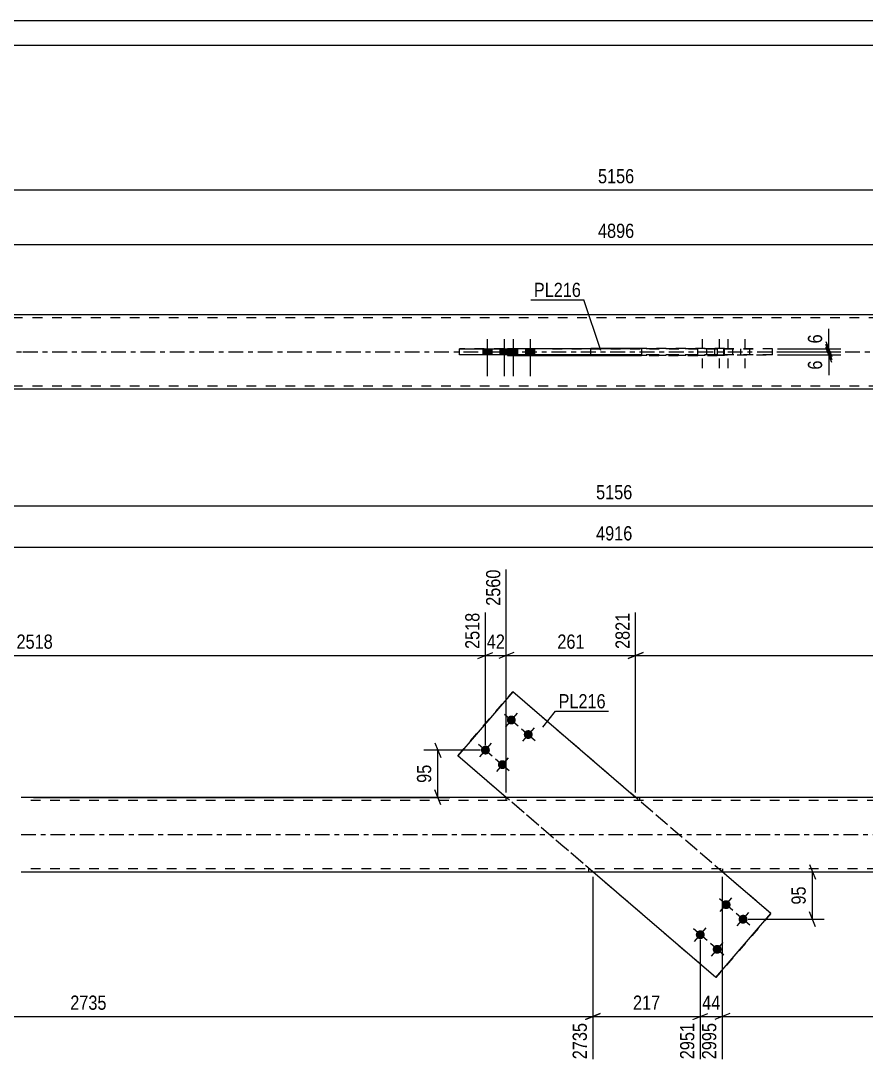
# Model space of a CAD drawing. Header units: millimetres. Extents: x 0 to 594, y 0 to 420.
# Drawn here: x 189.3 to 359.7, y 210.1 to 420 of the extents above; entities that cross this region are included whole.
import ezdxf

# ---------------------------------------------------------------- set-up
doc = ezdxf.new("R2010")
doc.units = ezdxf.units.MM
doc.linetypes.add('DXK_LINE_DOT2', pattern=[3.9198, 1.9599, -1.9599])
doc.linetypes.add('DXK_LINE_DOT3', pattern=[5.9187, 2.979, -0.9799, 0.9799, -0.9799])
doc.styles.add('Arial Narrow', font='ARIALN.TTF', dxfattribs={"height": 0.2})

# ---------------------------------------------------------------- blocks, each defined once
blk = doc.blocks.new('Unknown-580873990-1130')
at = {"color": 5, "linetype": 'Continuous'}
for p, q in [((594, 420), (0, 420)), ((589, 415), (5, 415))]:
    blk.add_line(p, q, dxfattribs=at)
blk = doc.blocks.new('Part-580873990-1700 - 1673')
at = {"color": 2, "linetype": 'Continuous'}
for p, q in [((428.48, 263.45), (189.38, 263.45)), ((189.38, 248.45), (428.48, 248.45))]:
    blk.add_line(p, q, dxfattribs=at)
at = {"color": 7, "linetype": 'DXK_LINE_DOT2'}
for p, q in [((428.48, 262.85), (189.38, 262.85)), ((287.06, 263.45), (287.06, 262.85)), ((314.04, 263.45), (314.04, 262.85)), ((428.48, 249.05), (189.38, 249.05)), ((303.81, 248.45), (303.81, 249.05)), ((330.79, 248.45), (330.79, 249.05))]:
    blk.add_line(p, q, dxfattribs=at)
at = {"color": 7, "linetype": 'DXK_LINE_DOT3'}
blk.add_line((189.38, 255.95), (428.48, 255.95), dxfattribs=at)
blk = doc.blocks.new('Bolt-580873990-1706 - 1673')
at = {"linetype": 'Continuous'}
for points in [[(288.77, 279.74), (288.9, 279.6), (288.99, 279.44), (289.06, 279.27), (289.08, 279.08), (289.06, 278.89), (289.01, 278.71), (288.92, 278.55), (288.8, 278.4), (288.65, 278.29), (288.48, 278.21), (288.29, 278.17), (288.11, 278.16), (287.92, 278.2), (287.75, 278.27), (287.59, 278.38), (287.46, 278.51), (287.37, 278.67), (287.3, 278.85), (287.28, 279.04), (287.3, 279.23), (287.35, 279.41), (287.44, 279.57), (287.56, 279.71), (287.71, 279.83), (287.88, 279.91), (288.07, 279.95), (288.25, 279.96), (288.44, 279.92), (288.61, 279.85)], [(292.18, 276.81), (292.31, 276.67), (292.41, 276.51), (292.47, 276.33), (292.49, 276.15), (292.48, 275.96), (292.42, 275.78), (292.33, 275.61), (292.21, 275.47), (292.06, 275.36), (291.89, 275.28), (291.71, 275.23), (291.52, 275.23), (291.33, 275.26), (291.16, 275.34), (291.01, 275.44), (290.88, 275.58), (290.78, 275.74), (290.72, 275.92), (290.69, 276.1), (290.71, 276.29), (290.76, 276.47), (290.85, 276.64), (290.97, 276.78), (291.12, 276.89), (291.29, 276.97), (291.48, 277.02), (291.67, 277.02), (291.85, 276.99), (292.02, 276.91)], [(283.55, 273.67), (283.68, 273.54), (283.78, 273.38), (283.84, 273.2), (283.86, 273.01), (283.85, 272.83), (283.8, 272.64), (283.7, 272.48), (283.58, 272.34), (283.43, 272.22), (283.26, 272.14), (283.08, 272.1), (282.89, 272.1), (282.71, 272.13), (282.53, 272.2), (282.38, 272.31), (282.25, 272.45), (282.15, 272.61), (282.09, 272.78), (282.07, 272.97), (282.08, 273.16), (282.13, 273.34), (282.22, 273.5), (282.35, 273.65), (282.5, 273.76), (282.67, 273.84), (282.85, 273.88), (283.04, 273.89), (283.22, 273.85), (283.4, 273.78)], [(286.96, 270.74), (287.09, 270.6), (287.19, 270.44), (287.25, 270.27), (287.28, 270.08), (287.26, 269.89), (287.21, 269.71), (287.12, 269.55), (286.99, 269.4), (286.85, 269.29), (286.68, 269.21), (286.49, 269.17), (286.3, 269.16), (286.12, 269.2), (285.95, 269.27), (285.79, 269.38), (285.66, 269.51), (285.56, 269.67), (285.5, 269.85), (285.48, 270.04), (285.49, 270.23), (285.55, 270.41), (285.64, 270.57), (285.76, 270.71), (285.91, 270.83), (286.08, 270.91), (286.26, 270.95), (286.45, 270.96), (286.64, 270.92), (286.81, 270.85)]]:
    blk.add_hatch(color=1, dxfattribs=at).paths.add_polyline_path(points)
at = {"color": 1, "linetype": 'Continuous'}
for p, q in [((286.82, 280.23), (289.54, 277.89)), ((289.35, 280.42), (287.01, 277.69)), ((290.23, 277.3), (292.96, 274.95)), ((292.77, 277.49), (290.42, 274.76)), ((281.6, 274.17), (284.33, 271.82)), ((284.14, 274.36), (281.79, 271.63)), ((285.01, 271.23), (287.74, 268.89)), ((287.55, 271.42), (285.2, 268.69))]:
    blk.add_line(p, q, dxfattribs=at)
blk = doc.blocks.new('Bolt-580873990-1707 - 1673')
at = {"linetype": 'Continuous'}
for points in [[(330.89, 241.15), (330.76, 241.29), (330.66, 241.45), (330.6, 241.63), (330.58, 241.82), (330.59, 242), (330.65, 242.18), (330.74, 242.35), (330.86, 242.49), (331.01, 242.61), (331.18, 242.69), (331.36, 242.73), (331.55, 242.73), (331.74, 242.7), (331.91, 242.63), (332.06, 242.52), (332.19, 242.38), (332.29, 242.22), (332.35, 242.04), (332.38, 241.86), (332.36, 241.67), (332.31, 241.49), (332.22, 241.32), (332.1, 241.18), (331.95, 241.07), (331.78, 240.99), (331.59, 240.94), (331.4, 240.94), (331.22, 240.97), (331.05, 241.05)], [(334.3, 238.22), (334.17, 238.36), (334.08, 238.52), (334.01, 238.7), (333.99, 238.88), (334.01, 239.07), (334.06, 239.25), (334.15, 239.42), (334.27, 239.56), (334.42, 239.67), (334.59, 239.75), (334.78, 239.8), (334.96, 239.8), (335.15, 239.77), (335.32, 239.69), (335.48, 239.59), (335.61, 239.45), (335.7, 239.29), (335.77, 239.11), (335.79, 238.92), (335.78, 238.74), (335.72, 238.56), (335.63, 238.39), (335.51, 238.25), (335.36, 238.13), (335.19, 238.05), (335.01, 238.01), (334.82, 238.01), (334.63, 238.04), (334.46, 238.11)], [(325.68, 235.09), (325.55, 235.22), (325.45, 235.39), (325.39, 235.56), (325.36, 235.75), (325.38, 235.94), (325.43, 236.12), (325.52, 236.28), (325.65, 236.43), (325.8, 236.54), (325.97, 236.62), (326.15, 236.66), (326.34, 236.67), (326.52, 236.63), (326.7, 236.56), (326.85, 236.45), (326.98, 236.32), (327.08, 236.16), (327.14, 235.98), (327.16, 235.79), (327.15, 235.6), (327.09, 235.42), (327, 235.26), (326.88, 235.12), (326.73, 235), (326.56, 234.92), (326.38, 234.88), (326.19, 234.87), (326, 234.91), (325.83, 234.98)], [(329.09, 232.15), (328.96, 232.29), (328.86, 232.45), (328.8, 232.63), (328.78, 232.82), (328.79, 233), (328.85, 233.18), (328.94, 233.35), (329.06, 233.49), (329.21, 233.61), (329.38, 233.69), (329.56, 233.73), (329.75, 233.73), (329.93, 233.7), (330.11, 233.63), (330.26, 233.52), (330.39, 233.38), (330.49, 233.22), (330.55, 233.04), (330.58, 232.86), (330.56, 232.67), (330.51, 232.49), (330.42, 232.32), (330.29, 232.18), (330.14, 232.07), (329.97, 231.99), (329.79, 231.94), (329.6, 231.94), (329.42, 231.97), (329.24, 232.05)]]:
    blk.add_hatch(color=1, dxfattribs=at).paths.add_polyline_path(points)
at = {"color": 1, "linetype": 'Continuous'}
for p, q in [((332.84, 240.66), (330.11, 243.01)), ((330.3, 240.47), (332.65, 243.2)), ((336.26, 237.73), (333.53, 240.08)), ((333.72, 237.54), (336.06, 240.27)), ((327.63, 234.6), (324.9, 236.94)), ((325.09, 234.41), (327.44, 237.14)), ((331.04, 231.66), (328.31, 234.01)), ((328.5, 231.47), (330.85, 234.2))]:
    blk.add_line(p, q, dxfattribs=at)
blk = doc.blocks.new('Part-580873990-1715 - 1673')
at = {"color": 2, "linetype": 'Continuous'}
for p, q in [((288.46, 284.75), (277.38, 271.86)), ((288.46, 284.75), (288.46, 284.75)), ((313.24, 263.45), (288.46, 284.75)), ((287.16, 263.45), (277.38, 271.86)), ((277.38, 271.86), (277.38, 271.86)), ((329.4, 227.14), (304.61, 248.45)), ((340.48, 240.03), (330.69, 248.45)), ((329.4, 227.14), (340.48, 240.03)), ((340.48, 240.03), (340.48, 240.03)), ((329.4, 227.14), (329.4, 227.14))]:
    blk.add_line(p, q, dxfattribs=at)
at = {"color": 7, "linetype": 'DXK_LINE_DOT2'}
for p, q in [((277.38, 271.86), (288.46, 284.75)), ((340.48, 240.03), (288.46, 284.75)), ((329.4, 227.14), (277.38, 271.86)), ((304.61, 248.45), (287.16, 263.45)), ((330.69, 248.45), (313.24, 263.45)), ((340.48, 240.03), (329.4, 227.14))]:
    blk.add_line(p, q, dxfattribs=at)
blk = doc.blocks.new('Bolt-580873990-1435 - 1367')
at = {"color": 1, "linetype": 'DXK_LINE_DOT2'}
for p, q in [((326.64, 355.85), (326.64, 348.35)), ((330.05, 355.85), (330.05, 348.35)), ((331.85, 355.85), (331.85, 348.35)), ((335.27, 355.85), (335.27, 348.35)), ((325.74, 353.85), (325.74, 352.65)), ((327.54, 353.85), (327.54, 352.65)), ((329.15, 353.85), (329.15, 352.65)), ((330.95, 353.85), (330.95, 352.65)), ((330.95, 353.85), (330.95, 352.65)), ((332.75, 353.85), (332.75, 352.65)), ((334.37, 353.85), (334.37, 352.65)), ((336.17, 353.85), (336.17, 352.65))]:
    blk.add_line(p, q, dxfattribs=at)
blk = doc.blocks.new('Part-580873990-1456 - 1367')
at = {"color": 2, "linetype": 'Continuous'}
for p, q in [((189.65, 360.75), (101.65, 360.75)), ((428.85, 360.75), (189.75, 360.75)), ((287.44, 353.85), (287.44, 353.95)), ((287.44, 353.95), (287.44, 353.95)), ((287.44, 353.95), (314.42, 353.95)), ((304.19, 353.85), (304.19, 353.95)), ((304.19, 353.95), (304.19, 353.95)), ((314.42, 353.95), (304.19, 353.95)), ((314.42, 353.95), (314.42, 352.55)), ((287.44, 352.65), (287.44, 352.55)), ((287.44, 352.55), (314.42, 352.55)), ((304.19, 352.65), (304.19, 352.55)), ((189.65, 345.75), (101.65, 345.75)), ((428.85, 345.75), (189.75, 345.75))]:
    blk.add_line(p, q, dxfattribs=at)
at = {"color": 7, "linetype": 'DXK_LINE_DOT2'}
for p, q in [((189.65, 360.15), (101.65, 360.15)), ((428.85, 360.15), (189.75, 360.15)), ((287.44, 352.65), (287.44, 353.95)), ((287.44, 353.95), (314.42, 353.95)), ((304.19, 352.65), (304.19, 353.95)), ((304.19, 353.95), (331.17, 353.95)), ((331.17, 353.95), (314.42, 353.95)), ((331.17, 352.55), (331.17, 353.95)), ((287.44, 352.55), (314.42, 352.55)), ((304.19, 352.55), (304.19, 352.55)), ((304.19, 352.55), (304.19, 352.55)), ((331.17, 352.55), (304.19, 352.55)), ((304.19, 352.55), (304.19, 352.55)), ((304.19, 352.55), (331.17, 352.55)), ((189.65, 346.35), (101.65, 346.35)), ((428.85, 346.35), (189.75, 346.35))]:
    blk.add_line(p, q, dxfattribs=at)
at = {"color": 7, "linetype": 'DXK_LINE_DOT3'}
for p, q in [((101.65, 353.25), (189.65, 353.25)), ((189.75, 353.25), (428.85, 353.25))]:
    blk.add_line(p, q, dxfattribs=at)
blk = doc.blocks.new('Part-580873990-1397 - 1367')
at = {"color": 2, "linetype": 'Continuous'}
for p, q in [((277.75, 352.65), (277.75, 353.85)), ((277.75, 353.85), (288.84, 353.85)), ((288.84, 352.65), (288.84, 353.85)), ((314.42, 353.85), (288.84, 353.85)), ((314.42, 352.65), (277.75, 352.65)), ((288.84, 352.65), (277.75, 352.65)), ((314.42, 352.65), (288.84, 352.65))]:
    blk.add_line(p, q, dxfattribs=at)
at = {"color": 7, "linetype": 'DXK_LINE_DOT2'}
for p, q in [((329.77, 353.84), (277.75, 353.85)), ((340.85, 353.85), (314.42, 353.85)), ((340.85, 353.85), (329.77, 353.84)), ((329.77, 352.64), (329.77, 353.84)), ((340.85, 352.65), (340.85, 353.85)), ((329.77, 352.64), (314.42, 352.65)), ((340.85, 352.65), (314.42, 352.65)), ((329.77, 352.64), (340.85, 352.65))]:
    blk.add_line(p, q, dxfattribs=at)
blk = doc.blocks.new('Bolt-580873990-1436 - 1367')
at = {"linetype": 'Continuous'}
for points in [[(284.24, 353.85), (282.44, 353.85), (282.44, 352.65), (284.24, 352.65)], [(287.65, 353.85), (285.85, 353.85), (285.85, 352.65), (287.65, 352.65)], [(289.46, 353.85), (287.66, 353.85), (287.66, 352.65), (289.46, 352.65)], [(292.87, 353.85), (291.07, 353.85), (291.07, 352.65), (292.87, 352.65)]]:
    blk.add_hatch(color=1, dxfattribs=at).paths.add_polyline_path(points)
at = {"color": 1, "linetype": 'Continuous'}
for p, q in [((283.34, 355.85), (283.34, 348.35)), ((286.75, 355.85), (286.75, 348.35)), ((288.56, 355.85), (288.56, 348.35)), ((291.97, 355.85), (291.97, 348.35)), ((282.44, 353.85), (282.44, 352.65)), ((284.24, 353.85), (284.24, 352.65)), ((285.85, 353.85), (285.85, 352.65)), ((287.65, 353.85), (287.65, 352.65)), ((287.66, 353.85), (287.66, 352.65)), ((289.46, 353.85), (289.46, 352.65)), ((291.07, 353.85), (291.07, 352.65)), ((292.87, 353.85), (292.87, 352.65))]:
    blk.add_line(p, q, dxfattribs=at)
blk = doc.blocks.new('StraightDimension-580873990-1850 - 1673')
at = {"color": 7, "linetype": 'Continuous'}
for p, q in [((330.69, 247.45), (330.69, 210.68)), ((326.26, 234.77), (326.26, 210.68)), ((324.76, 218.7), (327.76, 219.9)), ((326.26, 219.3), (330.69, 219.3)), ((332.19, 219.9), (329.19, 218.7))]:
    blk.add_line(p, q, dxfattribs=at)
at = {"color": 0}
blk.add_wipeout([(330.91, 220.05), (330.91, 224.25), (326.05, 224.25), (326.05, 220.05)], dxfattribs=at)
at = {"color": 0, "linetype": 'Continuous'}
blk.add_wipeout([(330.09, 218.6), (325.89, 218.6), (325.89, 210.08), (330.09, 210.08)], dxfattribs=at)
at = {"color": 3, "style": 'Arial Narrow'}
blk.add_text('44', height=2.863, dxfattribs=at).set_placement((326.65, 220.65))
at = {"color": 3, "linetype": 'Continuous', "style": 'Arial Narrow'}
blk.add_text('2995', height=2.863, rotation=90.0002, dxfattribs=at).set_placement((329.49, 210.68))
blk = doc.blocks.new('StraightDimension-580873990-1792 - 1673')
at = {"color": 7, "linetype": 'Continuous'}
for p, q in [((287.16, 264.45), (287.16, 309.4)), ((282.96, 273.99), (282.96, 300.7)), ((281.46, 291.48), (284.46, 292.68)), ((282.96, 292.08), (287.16, 292.08)), ((288.66, 292.68), (285.66, 291.48))]:
    blk.add_line(p, q, dxfattribs=at)
at = {"color": 0, "linetype": 'Continuous'}
blk.add_wipeout([(286.56, 310), (282.36, 310), (282.36, 301.48), (286.56, 301.48)], dxfattribs=at)
at = {"color": 0}
blk.add_wipeout([(287.49, 292.83), (287.49, 297.03), (282.64, 297.03), (282.64, 292.83)], dxfattribs=at)
at = {"color": 3, "linetype": 'Continuous', "style": 'Arial Narrow'}
blk.add_text('2560', height=2.863, rotation=90.0002, dxfattribs=at).set_placement((285.96, 302.08))
at = {"color": 3, "style": 'Arial Narrow'}
blk.add_text('42', height=2.863, dxfattribs=at).set_placement((283.24, 293.43))
blk = doc.blocks.new('StraightDimension-580873990-1806 - 1673')
at = {"color": 7, "linetype": 'Continuous'}
for p, q in [((282.96, 273.99), (282.96, 300.7)), ((101.28, 265.45), (101.28, 295.21)), ((102.78, 292.68), (99.78, 291.48)), ((101.28, 292.08), (282.96, 292.08)), ((281.46, 291.48), (284.46, 292.68))]:
    blk.add_line(p, q, dxfattribs=at)
at = {"color": 0, "linetype": 'Continuous'}
for points in [[(282.36, 301.3), (278.16, 301.3), (278.16, 292.78), (282.36, 292.78)], [(100.68, 295.81), (96.48, 295.81), (96.48, 292.78), (100.68, 292.78)]]:
    blk.add_wipeout(points, dxfattribs=at)
at = {"color": 0}
blk.add_wipeout([(196.38, 292.83), (196.38, 297.03), (187.86, 297.03), (187.86, 292.83)], dxfattribs=at)
at = {"color": 3, "linetype": 'Continuous', "style": 'Arial Narrow'}
for s, height, p in [('2518', 2.863, (281.76, 293.38)), ('0', 2.86, (100.08, 293.38))]:
    blk.add_text(s, height=height, rotation=90.0002, dxfattribs=at).set_placement(p)
at = {"color": 3, "style": 'Arial Narrow'}
blk.add_text('2518', height=2.863, dxfattribs=at).set_placement((188.46, 293.43))
blk = doc.blocks.new('StraightDimension-580873990-1760 - 1673')
at = {"color": 7, "linetype": 'Continuous'}
for p, q in [((313.24, 264.45), (313.24, 300.7)), ((516.58, 265.45), (516.58, 300.7)), ((314.74, 292.68), (311.74, 291.48)), ((313.24, 292.08), (516.58, 292.08)), ((515.08, 291.48), (518.08, 292.68))]:
    blk.add_line(p, q, dxfattribs=at)
at = {"color": 0, "linetype": 'Continuous'}
blk.add_wipeout([(515.98, 301.3), (511.78, 301.3), (511.78, 292.78), (515.98, 292.78)], dxfattribs=at)
at = {"color": 0}
blk.add_wipeout([(419.17, 292.83), (419.17, 297.03), (410.65, 297.03), (410.65, 292.83)], dxfattribs=at)
at = {"color": 3, "linetype": 'Continuous', "style": 'Arial Narrow'}
blk.add_text('4896', height=2.863, rotation=90.0002, dxfattribs=at).set_placement((515.38, 293.38))
at = {"color": 3, "style": 'Arial Narrow'}
blk.add_text('2075', height=2.863, dxfattribs=at).set_placement((411.25, 293.43))
blk = doc.blocks.new('StraightDimension-580873990-2050 - 1673')
at = {"color": 7, "linetype": 'Continuous'}
blk.add_line((100.28, 313.91), (517.58, 313.91), dxfattribs=at)
at = {"color": 0}
blk.add_wipeout([(313.18, 314.66), (313.18, 318.86), (304.67, 318.86), (304.67, 314.66)], dxfattribs=at)
at = {"color": 3, "style": 'Arial Narrow'}
blk.add_text('4916', height=2.863, dxfattribs=at).set_placement((305.27, 315.26))
blk = doc.blocks.new('StraightDimension-580873990-1772 - 1673')
at = {"color": 7, "linetype": 'Continuous'}
for p, q in [((287.16, 264.45), (287.16, 309.4)), ((313.24, 264.45), (313.24, 300.7)), ((288.66, 292.68), (285.66, 291.48)), ((287.16, 292.08), (313.24, 292.08)), ((311.74, 291.48), (314.74, 292.68))]:
    blk.add_line(p, q, dxfattribs=at)
at = {"color": 0, "linetype": 'Continuous'}
blk.add_wipeout([(312.64, 301.3), (308.44, 301.3), (308.44, 292.78), (312.64, 292.78)], dxfattribs=at)
at = {"color": 0}
blk.add_wipeout([(303.54, 292.83), (303.54, 297.03), (296.86, 297.03), (296.86, 292.83)], dxfattribs=at)
at = {"color": 3, "linetype": 'Continuous', "style": 'Arial Narrow'}
blk.add_text('2821', height=2.863, rotation=90.0002, dxfattribs=at).set_placement((312.04, 293.38))
at = {"color": 3, "style": 'Arial Narrow'}
blk.add_text('261', height=2.863, dxfattribs=at).set_placement((297.46, 293.43))
blk = doc.blocks.new('StraightDimension-580873990-1735 - 1673')
at = {"color": 7, "linetype": 'Continuous'}
for p, q in [((281.96, 272.99), (270.53, 272.99)), ((272.78, 274.49), (273.98, 271.49)), ((273.38, 263.45), (273.38, 272.99)), ((273.98, 261.95), (272.78, 264.95)), ((191.85, 263.45), (275.78, 263.45))]:
    blk.add_line(p, q, dxfattribs=at)
at = {"color": 0}
blk.add_wipeout([(272.63, 270.65), (268.43, 270.65), (268.43, 265.79), (272.63, 265.79)], dxfattribs=at)
at = {"color": 3, "style": 'Arial Narrow'}
blk.add_text('95', height=2.863, rotation=90.0002, dxfattribs=at).set_placement((272.03, 266.39))
blk = doc.blocks.new('StraightDimension-580873990-1746 - 1673')
at = {"color": 7, "linetype": 'Continuous'}
blk.add_line((88.28, 322.2), (529.58, 322.2), dxfattribs=at)
at = {"color": 0}
blk.add_wipeout([(313.18, 322.95), (313.18, 327.15), (304.67, 327.15), (304.67, 322.95)], dxfattribs=at)
at = {"color": 3, "style": 'Arial Narrow'}
blk.add_text('5156', height=2.863, dxfattribs=at).set_placement((305.27, 323.55))
blk = doc.blocks.new('StraightDimension-580873990-1838 - 1673')
at = {"color": 7, "linetype": 'Continuous'}
for p, q in [((330.69, 247.45), (330.69, 210.68)), ((516.58, 246.45), (516.58, 210.68)), ((332.19, 219.9), (329.19, 218.7)), ((330.69, 219.3), (516.58, 219.3)), ((515.08, 218.7), (518.08, 219.9))]:
    blk.add_line(p, q, dxfattribs=at)
at = {"color": 0}
blk.add_wipeout([(427.89, 220.05), (427.89, 224.25), (419.38, 224.25), (419.38, 220.05)], dxfattribs=at)
at = {"color": 0, "linetype": 'Continuous'}
blk.add_wipeout([(515.98, 218.6), (511.78, 218.6), (511.78, 210.08), (515.98, 210.08)], dxfattribs=at)
at = {"color": 3, "style": 'Arial Narrow'}
blk.add_text('1900', height=2.863, dxfattribs=at).set_placement((419.98, 220.65))
at = {"color": 3, "linetype": 'Continuous', "style": 'Arial Narrow'}
blk.add_text('4896', height=2.863, rotation=90.0002, dxfattribs=at).set_placement((515.38, 210.68))
blk = doc.blocks.new('StraightDimension-580873990-1864 - 1673')
at = {"color": 7, "linetype": 'Continuous'}
for p, q in [((304.61, 247.45), (304.61, 210.68)), ((326.26, 234.77), (326.26, 210.68)), ((306.11, 219.9), (303.11, 218.7)), ((304.61, 219.3), (326.26, 219.3)), ((324.76, 218.7), (327.76, 219.9))]:
    blk.add_line(p, q, dxfattribs=at)
at = {"color": 0}
blk.add_wipeout([(318.78, 220.05), (318.78, 224.25), (312.1, 224.25), (312.1, 220.05)], dxfattribs=at)
at = {"color": 0, "linetype": 'Continuous'}
blk.add_wipeout([(325.66, 218.6), (321.46, 218.6), (321.46, 210.08), (325.66, 210.08)], dxfattribs=at)
at = {"color": 3, "style": 'Arial Narrow'}
blk.add_text('217', height=2.863, dxfattribs=at).set_placement((312.7, 220.65))
at = {"color": 3, "linetype": 'Continuous', "style": 'Arial Narrow'}
blk.add_text('2951', height=2.863, rotation=90.0002, dxfattribs=at).set_placement((325.06, 210.68))
blk = doc.blocks.new('StraightDimension-580873990-1878 - 1673')
at = {"color": 7, "linetype": 'Continuous'}
for p, q in [((101.28, 246.45), (101.28, 216.17)), ((304.61, 247.45), (304.61, 210.68)), ((102.78, 219.9), (99.78, 218.7)), ((101.28, 219.3), (304.61, 219.3)), ((303.11, 218.7), (306.11, 219.9))]:
    blk.add_line(p, q, dxfattribs=at)
at = {"color": 0}
blk.add_wipeout([(207.2, 220.05), (207.2, 224.25), (198.69, 224.25), (198.69, 220.05)], dxfattribs=at)
at = {"color": 0, "linetype": 'Continuous'}
for points in [[(100.68, 218.6), (96.48, 218.6), (96.48, 215.57), (100.68, 215.57)], [(304.01, 218.6), (299.81, 218.6), (299.81, 210.08), (304.01, 210.08)]]:
    blk.add_wipeout(points, dxfattribs=at)
at = {"color": 3, "style": 'Arial Narrow'}
blk.add_text('2735', height=2.863, dxfattribs=at).set_placement((199.29, 220.65))
at = {"color": 3, "linetype": 'Continuous', "style": 'Arial Narrow'}
for s, height, p in [('0', 2.86, (100.08, 216.17)), ('2735', 2.863, (303.41, 210.68))]:
    blk.add_text(s, height=height, rotation=90.0002, dxfattribs=at).set_placement(p)
blk = doc.blocks.new('StraightDimension-580873990-1993 - 1673')
at = {"color": 7, "linetype": 'Continuous'}
for p, q in [((348.26, 249.95), (349.46, 246.95)), ((348.02, 248.45), (351.26, 248.45)), ((348.86, 238.9), (348.86, 248.45)), ((349.46, 237.4), (348.26, 240.4)), ((335.89, 238.9), (351.26, 238.9))]:
    blk.add_line(p, q, dxfattribs=at)
at = {"color": 0}
blk.add_wipeout([(348.11, 246.1), (343.91, 246.1), (343.91, 241.25), (348.11, 241.25)], dxfattribs=at)
at = {"color": 3, "style": 'Arial Narrow'}
blk.add_text('95', height=2.863, rotation=90.0002, dxfattribs=at).set_placement((347.51, 241.85))
blk = doc.blocks.new('StraightDimension-580873990-1540 - 1367')
at = {"color": 7, "linetype": 'Continuous'}
for p, q in [((351.57, 355.35), (352.77, 352.35)), ((341.85, 353.85), (354.57, 353.85)), ((341.85, 353.25), (354.57, 353.25)), ((352.77, 351.75), (351.57, 354.75)), ((352.17, 353.25), (352.17, 353.85))]:
    blk.add_line(p, q, dxfattribs=at)
at = {"color": 0}
blk.add_wipeout([(351.42, 357.4), (347.22, 357.4), (347.22, 354.37), (351.42, 354.37)], dxfattribs=at)
at = {"color": 7, "linetype": 'Continuous'}
blk.add_line((352.17, 353.85), (352.17, 357.92), dxfattribs=at)
blk.add_line((352.17, 353.85), (352.17, 357.92), dxfattribs=at)
at = {"color": 3, "style": 'Arial Narrow'}
blk.add_text('6', height=2.86, rotation=90.0002, dxfattribs=at).set_placement((350.82, 354.97))
blk = doc.blocks.new('StraightDimension-580873990-1536 - 1367')
at = {"color": 7, "linetype": 'Continuous'}
for p, q in [((341.85, 353.25), (354.57, 353.25)), ((351.57, 354.75), (352.77, 351.75)), ((352.77, 351.15), (351.57, 354.15)), ((352.17, 352.65), (352.17, 353.25)), ((341.85, 352.65), (354.57, 352.65))]:
    blk.add_line(p, q, dxfattribs=at)
at = {"color": 0}
blk.add_wipeout([(351.42, 352.12), (347.22, 352.12), (347.22, 349.09), (351.42, 349.09)], dxfattribs=at)
at = {"color": 7, "linetype": 'Continuous'}
blk.add_line((352.17, 352.65), (352.17, 348.57), dxfattribs=at)
blk.add_line((352.17, 352.65), (352.17, 348.57), dxfattribs=at)
at = {"color": 3, "style": 'Arial Narrow'}
blk.add_text('6', height=2.86, rotation=90.0002, dxfattribs=at).set_placement((350.82, 349.69))
blk = doc.blocks.new('StraightDimension-580873990-1545 - 1367')
at = {"color": 7, "linetype": 'Continuous'}
blk.add_line((88.65, 385.9), (529.95, 385.9), dxfattribs=at)
at = {"color": 0}
blk.add_wipeout([(313.56, 386.65), (313.56, 390.85), (305.05, 390.85), (305.05, 386.65)], dxfattribs=at)
at = {"color": 3, "style": 'Arial Narrow'}
blk.add_text('5156', height=2.863, dxfattribs=at).set_placement((305.65, 387.25))
blk = doc.blocks.new('StraightDimension-580873990-1576 - 1367')
at = {"color": 7, "linetype": 'Continuous'}
blk.add_line((101.65, 374.89), (516.95, 374.89), dxfattribs=at)
at = {"color": 0}
blk.add_wipeout([(313.56, 375.64), (313.56, 379.84), (305.05, 379.84), (305.05, 375.64)], dxfattribs=at)
at = {"color": 3, "style": 'Arial Narrow'}
blk.add_text('4896', height=2.863, dxfattribs=at).set_placement((305.65, 376.24))
blk = doc.blocks.new('Mark-580873990-1711 - 1673')
at = {"color": 0}
blk.add_wipeout([(307.2, 281.41), (307.2, 284.41), (297.7, 284.41), (297.7, 281.41)], dxfattribs=at)
blk.add_wipeout([(307.2, 281.41), (307.2, 284.41), (297.7, 284.41), (297.7, 281.41)], dxfattribs=at)
at = {"color": 30, "linetype": 'Continuous'}
for p, q in [((294.56, 277.63), (297.1, 280.81)), ((297.1, 280.81), (307.8, 280.81))]:
    blk.add_line(p, q, dxfattribs=at)
at = {"color": 3, "style": 'Arial Narrow'}
blk.add_text('PL216', height=2.863, dxfattribs=at).set_placement((297.7, 281.41))
blk = doc.blocks.new('Mark-580873990-1392 - 1367')
at = {"color": 0}
blk.add_wipeout([(302.22, 364.33), (302.22, 367.33), (292.72, 367.33), (292.72, 364.33)], dxfattribs=at)
blk.add_wipeout([(302.22, 364.33), (302.22, 367.33), (292.72, 367.33), (292.72, 364.33)], dxfattribs=at)
at = {"color": 30, "linetype": 'Continuous'}
for p in [(292.12, 363.73), (306.2, 353.55)]:
    blk.add_line(p, (302.82, 363.73), dxfattribs=at)
at = {"color": 3, "style": 'Arial Narrow'}
blk.add_text('PL216', height=2.863, dxfattribs=at).set_placement((292.72, 364.33))

msp = doc.modelspace()

# ---------------------------------------------------------------- block references
for name in ['Unknown-580873990-1130', 'Part-580873990-1456 - 1367', 'Bolt-580873990-1436 - 1367', 'Bolt-580873990-1435 - 1367', 'Part-580873990-1397 - 1367', 'Part-580873990-1715 - 1673', 'Bolt-580873990-1706 - 1673', 'Part-580873990-1700 - 1673', 'Bolt-580873990-1707 - 1673']:
    msp.add_blockref(name, (0, 0))

# ---------------------------------------------------------------- next in the draw order: block references
for name in ['StraightDimension-580873990-1540 - 1367', 'StraightDimension-580873990-1792 - 1673', 'StraightDimension-580873990-1760 - 1673', 'StraightDimension-580873990-1850 - 1673']:
    msp.add_blockref(name, (0, 0))

# ---------------------------------------------------------------- next in the draw order: block references
for name in ['StraightDimension-580873990-1545 - 1367', 'StraightDimension-580873990-1536 - 1367', 'StraightDimension-580873990-1806 - 1673', 'StraightDimension-580873990-1864 - 1673', 'StraightDimension-580873990-1838 - 1673']:
    msp.add_blockref(name, (0, 0))

# ---------------------------------------------------------------- next in the draw order: block references
for name in ['StraightDimension-580873990-1576 - 1367', 'StraightDimension-580873990-2050 - 1673', 'StraightDimension-580873990-1993 - 1673', 'StraightDimension-580873990-1878 - 1673']:
    msp.add_blockref(name, (0, 0))

# ---------------------------------------------------------------- next in the draw order: block references
for name in ['Mark-580873990-1392 - 1367', 'StraightDimension-580873990-1772 - 1673', 'StraightDimension-580873990-1735 - 1673']:
    msp.add_blockref(name, (0, 0))

# ---------------------------------------------------------------- next in the draw order: block references
msp.add_blockref('StraightDimension-580873990-1746 - 1673', (0, 0))

# ---------------------------------------------------------------- next in the draw order: block references
msp.add_blockref('Mark-580873990-1711 - 1673', (0, 0))

doc.saveas('drawing.dxf')
